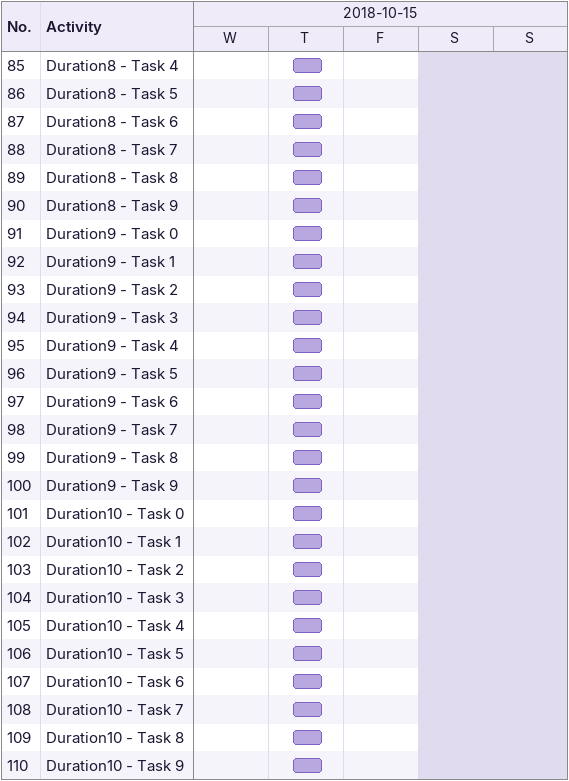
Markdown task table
| ID | Task | Start | Finish |
|---|---|---|---|
| 85 | Duration8 - Task 4 | 2018-10-18 | 2018-10-18 |
| 86 | Duration8 - Task 5 | 2018-10-18 | 2018-10-18 |
| 87 | Duration8 - Task 6 | 2018-10-18 | 2018-10-18 |
| 88 | Duration8 - Task 7 | 2018-10-18 | 2018-10-18 |
| 89 | Duration8 - Task 8 | 2018-10-18 | 2018-10-18 |
| 90 | Duration8 - Task 9 | 2018-10-18 | 2018-10-18 |
| 91 | Duration9 - Task 0 | 2018-10-18 | 2018-10-18 |
| 92 | Duration9 - Task 1 | 2018-10-18 | 2018-10-18 |
| 93 | Duration9 - Task 2 | 2018-10-18 | 2018-10-18 |
| 94 | Duration9 - Task 3 | 2018-10-18 | 2018-10-18 |
| 95 | Duration9 - Task 4 | 2018-10-18 | 2018-10-18 |
| 96 | Duration9 - Task 5 | 2018-10-18 | 2018-10-18 |
| 97 | Duration9 - Task 6 | 2018-10-18 | 2018-10-18 |
| 98 | Duration9 - Task 7 | 2018-10-18 | 2018-10-18 |
| 99 | Duration9 - Task 8 | 2018-10-18 | 2018-10-18 |
| 100 | Duration9 - Task 9 | 2018-10-18 | 2018-10-18 |
| 101 | Duration10 - Task 0 | 2018-10-18 | 2018-10-18 |
| 102 | Duration10 - Task 1 | 2018-10-18 | 2018-10-18 |
| 103 | Duration10 - Task 2 | 2018-10-18 | 2018-10-18 |
| 104 | Duration10 - Task 3 | 2018-10-18 | 2018-10-18 |
| 105 | Duration10 - Task 4 | 2018-10-18 | 2018-10-18 |
| 106 | Duration10 - Task 5 | 2018-10-18 | 2018-10-18 |
| 107 | Duration10 - Task 6 | 2018-10-18 | 2018-10-18 |
| 108 | Duration10 - Task 7 | 2018-10-18 | 2018-10-18 |
| 109 | Duration10 - Task 8 | 2018-10-18 | 2018-10-18 |
| 110 | Duration10 - Task 9 | 2018-10-18 | 2018-10-18 |
